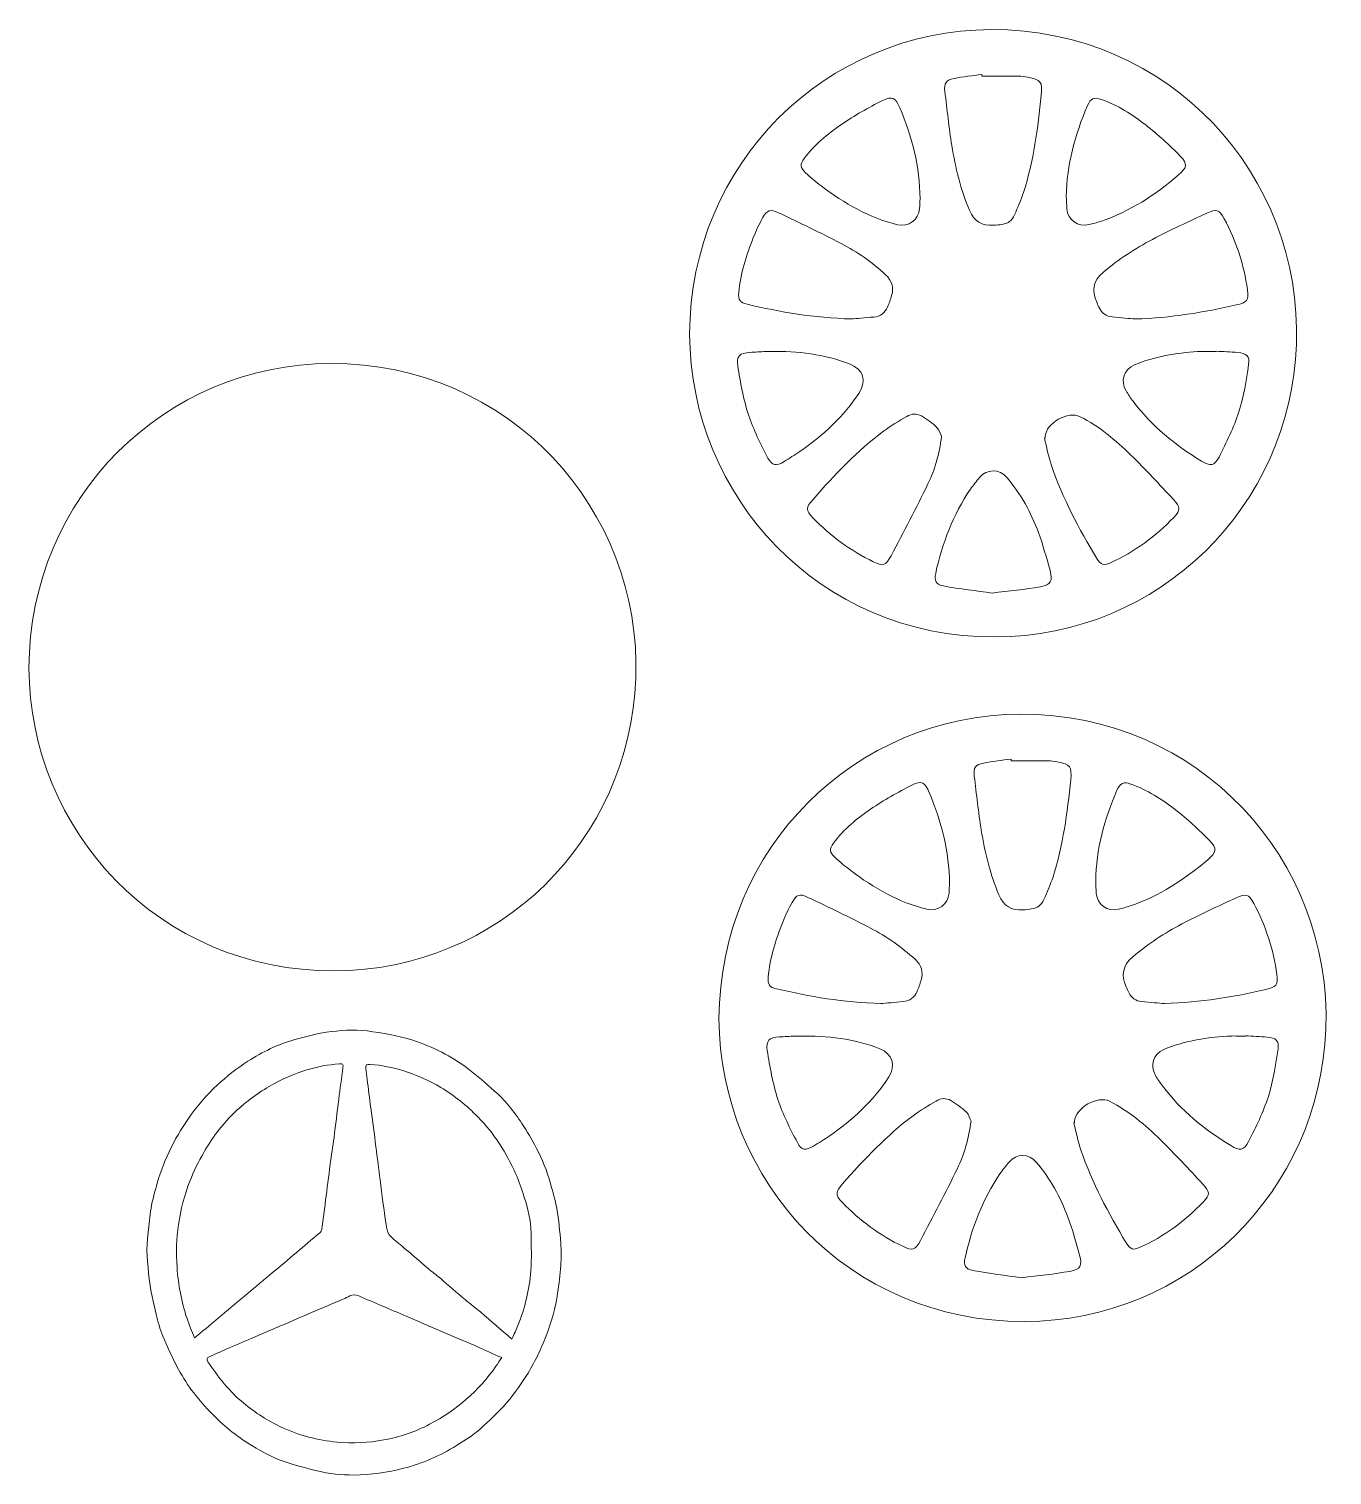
# Model space of a CAD drawing. Header units: millimetres. Extents: x -607 to 1451, y -798 to 283.
# Drawn here: x 1381.9 to 1427.7, y -2.7 to 48 of the extents above; entities that cross this region are included whole.
import ezdxf

# ---------------------------------------------------------------- set-up
doc = ezdxf.new("R2010")
doc.units = ezdxf.units.MM
doc.header["$MEASUREMENT"] = 0
doc.layers.add('layer 1', color=7, linetype='Continuous')

msp = doc.modelspace()

# ---------------------------------------------------------------- linework, layer by layer
at = {"layer": 'layer 1', "color": 242, "lineweight": 20}
for points, knots in [([(1405.1244, 37.3237), (1405.1522, 31.633), (1409.6618, 26.6701), (1415.8515, 26.6885), (1415.8515, 26.6885), (1421.6539, 26.7058), (1426.2378, 31.2803), (1426.4467, 36.9602), (1426.4467, 36.9602), (1426.6652, 42.9018), (1421.9904, 48.04), (1415.7237, 48.0155), (1415.7237, 48.0155), (1409.906, 47.9928), (1405.1527, 43.3328), (1405.1244, 37.3237)], [0, 0, 0, 0, 0.2, 0.2, 0.2, 0.2, 0.4, 0.4, 0.4, 0.4, 0.6, 0.6, 0.6, 0.6, 1, 1, 1, 1]), ([(1415.3948, 46.3822), (1415.8266, 46.3822), (1416.2585, 46.3848), (1416.6903, 46.3804), (1416.6903, 46.3804), (1416.7948, 46.3793), (1416.8999, 46.36), (1417.0032, 46.3411), (1417.0032, 46.3411), (1417.473, 46.2548), (1417.5275, 46.1841), (1417.4805, 45.7105), (1417.4805, 45.7105), (1417.3662, 44.5572), (1417.2138, 43.4099), (1416.8598, 42.301), (1416.8598, 42.301), (1416.7735, 42.0308), (1416.6518, 41.7716), (1416.5408, 41.5098), (1416.5408, 41.5098), (1416.4598, 41.3187), (1416.3126, 41.2043), (1416.1055, 41.1749), (1416.1055, 41.1749), (1416.0077, 41.161), (1415.9089, 41.1527), (1415.8103, 41.1459), (1415.8103, 41.1459), (1415.3997, 41.1179), (1415.1254, 41.2743), (1414.9568, 41.6748), (1414.9568, 41.6748), (1414.6489, 42.4061), (1414.4642, 43.1675), (1414.3398, 43.9444), (1414.3398, 43.9444), (1414.239, 44.5735), (1414.1699, 45.2079), (1414.0956, 45.841), (1414.0956, 45.841), (1414.0602, 46.1421), (1414.1271, 46.2443), (1414.4194, 46.3008), (1414.4194, 46.3008), (1414.7405, 46.3628), (1415.0675, 46.3944), (1415.392, 46.4392), (1415.392, 46.4392), (1415.3929, 46.4202), (1415.3938, 46.4012), (1415.3948, 46.3822)], [0, 0, 0, 0, 0.0714286, 0.0714286, 0.0714286, 0.0714286, 0.1428571, 0.1428571, 0.1428571, 0.1428571, 0.2142857, 0.2142857, 0.2142857, 0.2142857, 0.2857143, 0.2857143, 0.2857143, 0.2857143, 0.3571429, 0.3571429, 0.3571429, 0.3571429, 0.4285714, 0.4285714, 0.4285714, 0.4285714, 0.5, 0.5, 0.5, 0.5, 0.5714286, 0.5714286, 0.5714286, 0.5714286, 0.6428571, 0.6428571, 0.6428571, 0.6428571, 0.7142857, 0.7142857, 0.7142857, 0.7142857, 0.7857143, 0.7857143, 0.7857143, 0.7857143, 0.8571429, 0.8571429, 0.8571429, 0.8571429, 1, 1, 1, 1]), ([(1413.2218, 42.0707), (1413.2175, 41.9758), (1413.2153, 41.8519), (1413.2057, 41.7285), (1413.2057, 41.7285), (1413.1749, 41.3345), (1412.8139, 41.0714), (1412.4306, 41.1655), (1412.4306, 41.1655), (1411.4321, 41.4105), (1410.5618, 41.91), (1409.7525, 42.5269), (1409.7525, 42.5269), (1409.5607, 42.6731), (1409.3746, 42.8281), (1409.1962, 42.9903), (1409.1962, 42.9903), (1409.0069, 43.1624), (1408.9977, 43.2877), (1409.1492, 43.491), (1409.1492, 43.491), (1409.5089, 43.9741), (1409.9723, 44.3525), (1410.4612, 44.6877), (1410.4612, 44.6877), (1410.9183, 45.0011), (1411.4074, 45.2733), (1411.9026, 45.5238), (1411.9026, 45.5238), (1412.2448, 45.697), (1412.3662, 45.6204), (1412.5141, 45.2672), (1412.5141, 45.2672), (1412.9386, 44.2534), (1413.2179, 43.2074), (1413.2218, 42.0707)], [0, 0, 0, 0, 0.1, 0.1, 0.1, 0.1, 0.2, 0.2, 0.2, 0.2, 0.3, 0.3, 0.3, 0.3, 0.4, 0.4, 0.4, 0.4, 0.5, 0.5, 0.5, 0.5, 0.6, 0.6, 0.6, 0.6, 0.7, 0.7, 0.7, 0.7, 0.8, 0.8, 0.8, 0.8, 1, 1, 1, 1]), ([(1418.3605, 42.1524), (1418.3749, 43.2734), (1418.6679, 44.3292), (1419.1076, 45.3499), (1419.1076, 45.3499), (1419.2158, 45.6011), (1419.3385, 45.6531), (1419.5959, 45.5621), (1419.5959, 45.5621), (1420.1687, 45.3595), (1420.6778, 45.0349), (1421.1512, 44.6671), (1421.1512, 44.6671), (1421.5794, 44.3345), (1421.9823, 43.9637), (1422.3624, 43.5765), (1422.3624, 43.5765), (1422.636, 43.2977), (1422.5963, 43.1594), (1422.2961, 42.9032), (1422.2961, 42.9032), (1421.4794, 42.2061), (1420.5926, 41.6276), (1419.5676, 41.2822), (1419.5676, 41.2822), (1419.4329, 41.2368), (1419.2948, 41.2003), (1419.1566, 41.1666), (1419.1566, 41.1666), (1418.77, 41.0724), (1418.4128, 41.3303), (1418.3817, 41.7259), (1418.3817, 41.7259), (1418.3705, 41.8677), (1418.3673, 42.0102), (1418.3605, 42.1524)], [0, 0, 0, 0, 0.1, 0.1, 0.1, 0.1, 0.2, 0.2, 0.2, 0.2, 0.3, 0.3, 0.3, 0.3, 0.4, 0.4, 0.4, 0.4, 0.5, 0.5, 0.5, 0.5, 0.6, 0.6, 0.6, 0.6, 0.7, 0.7, 0.7, 0.7, 0.8, 0.8, 0.8, 0.8, 1, 1, 1, 1]), ([(1410.8138, 37.8548), (1409.4892, 37.8927), (1408.3141, 38.0996), (1407.1486, 38.3712), (1407.1486, 38.3712), (1406.8982, 38.4295), (1406.8309, 38.5213), (1406.8531, 38.7827), (1406.8531, 38.7827), (1406.9102, 39.4558), (1407.1215, 40.0902), (1407.3651, 40.7139), (1407.3651, 40.7139), (1407.4571, 40.9494), (1407.5655, 41.1808), (1407.6902, 41.4006), (1407.6902, 41.4006), (1407.8537, 41.6886), (1407.9542, 41.7252), (1408.2509, 41.5843), (1408.2509, 41.5843), (1408.9884, 41.234), (1409.7256, 40.8817), (1410.4497, 40.5048), (1410.4497, 40.5048), (1411.0162, 40.21), (1411.5389, 39.8458), (1412.0115, 39.4093), (1412.0115, 39.4093), (1412.2406, 39.1977), (1412.3093, 38.9632), (1412.2247, 38.6752), (1412.2247, 38.6752), (1412.1848, 38.5391), (1412.1398, 38.4032), (1412.082, 38.274), (1412.082, 38.274), (1411.9893, 38.0667), (1411.8285, 37.9418), (1411.5965, 37.9217), (1411.5965, 37.9217), (1411.2947, 37.8955), (1410.9928, 37.8701), (1410.8138, 37.8548)], [0, 0, 0, 0, 0.0833333, 0.0833333, 0.0833333, 0.0833333, 0.1666667, 0.1666667, 0.1666667, 0.1666667, 0.25, 0.25, 0.25, 0.25, 0.3333333, 0.3333333, 0.3333333, 0.3333333, 0.4166667, 0.4166667, 0.4166667, 0.4166667, 0.5, 0.5, 0.5, 0.5, 0.5833333, 0.5833333, 0.5833333, 0.5833333, 0.6666667, 0.6666667, 0.6666667, 0.6666667, 0.75, 0.75, 0.75, 0.75, 0.8333333, 0.8333333, 0.8333333, 0.8333333, 1, 1, 1, 1]), ([(1420.7724, 37.8543), (1420.5898, 37.8701), (1420.2817, 37.8953), (1419.9739, 37.924), (1419.9739, 37.924), (1419.7654, 37.9434), (1419.6169, 38.0539), (1419.5223, 38.238), (1419.5223, 38.238), (1419.4885, 38.304), (1419.4587, 38.3722), (1419.4298, 38.4405), (1419.4298, 38.4405), (1419.2578, 38.8475), (1419.2921, 39.1856), (1419.6624, 39.4978), (1419.6624, 39.4978), (1420.197, 39.9485), (1420.7744, 40.3285), (1421.389, 40.6498), (1421.389, 40.6498), (1422.0138, 40.9765), (1422.6558, 41.271), (1423.2951, 41.569), (1423.2951, 41.569), (1423.6345, 41.7272), (1423.7352, 41.6997), (1423.9118, 41.373), (1423.9118, 41.373), (1424.3337, 40.5925), (1424.599, 39.7559), (1424.7264, 38.8794), (1424.7264, 38.8794), (1424.7807, 38.5063), (1424.7054, 38.4308), (1424.3324, 38.346), (1424.3324, 38.346), (1423.2015, 38.089), (1422.0621, 37.8934), (1420.7724, 37.8543)], [0, 0, 0, 0, 0.0909091, 0.0909091, 0.0909091, 0.0909091, 0.1818182, 0.1818182, 0.1818182, 0.1818182, 0.2727273, 0.2727273, 0.2727273, 0.2727273, 0.3636364, 0.3636364, 0.3636364, 0.3636364, 0.4545455, 0.4545455, 0.4545455, 0.4545455, 0.5454545, 0.5454545, 0.5454545, 0.5454545, 0.6363636, 0.6363636, 0.6363636, 0.6363636, 0.7272727, 0.7272727, 0.7272727, 0.7272727, 0.8181818, 0.8181818, 0.8181818, 0.8181818, 1, 1, 1, 1]), ([(1407.9657, 36.7134), (1408.9268, 36.7293), (1409.8686, 36.6192), (1410.7709, 36.2661), (1410.7709, 36.2661), (1411.2194, 36.0905), (1411.3501, 35.6811), (1411.0906, 35.276), (1411.0906, 35.276), (1410.5467, 34.427), (1409.8162, 33.7662), (1408.9933, 33.1995), (1408.9933, 33.1995), (1408.815, 33.0767), (1408.6309, 32.9617), (1408.446, 32.8489), (1408.446, 32.8489), (1408.1731, 32.6823), (1408.0216, 32.6933), (1407.878, 32.9717), (1407.878, 32.9717), (1407.6237, 33.4648), (1407.3649, 33.9645), (1407.1942, 34.4895), (1407.1942, 34.4895), (1407.0139, 35.0441), (1406.9126, 35.628), (1406.8187, 36.2059), (1406.8187, 36.2059), (1406.7626, 36.5513), (1406.8921, 36.6605), (1407.2424, 36.6812), (1407.2424, 36.6812), (1407.4278, 36.6921), (1407.6132, 36.7034), (1407.7987, 36.713), (1407.7987, 36.713), (1407.8542, 36.7159), (1407.91, 36.7134), (1407.9657, 36.7134)], [0, 0, 0, 0, 0.0909091, 0.0909091, 0.0909091, 0.0909091, 0.1818182, 0.1818182, 0.1818182, 0.1818182, 0.2727273, 0.2727273, 0.2727273, 0.2727273, 0.3636364, 0.3636364, 0.3636364, 0.3636364, 0.4545455, 0.4545455, 0.4545455, 0.4545455, 0.5454545, 0.5454545, 0.5454545, 0.5454545, 0.6363636, 0.6363636, 0.6363636, 0.6363636, 0.7272727, 0.7272727, 0.7272727, 0.7272727, 0.8181818, 0.8181818, 0.8181818, 0.8181818, 1, 1, 1, 1]), ([(1423.6244, 36.7214), (1423.8776, 36.707), (1424.1309, 36.6962), (1424.3837, 36.6773), (1424.3837, 36.6773), (1424.6852, 36.6547), (1424.8122, 36.5484), (1424.7677, 36.2588), (1424.7677, 36.2588), (1424.6819, 35.699), (1424.5974, 35.1313), (1424.4254, 34.5947), (1424.4254, 34.5947), (1424.2496, 34.046), (1423.9904, 33.52), (1423.7278, 33.0045), (1423.7278, 33.0045), (1423.5648, 32.6846), (1423.4159, 32.6777), (1423.1086, 32.8651), (1423.1086, 32.8651), (1422.1876, 33.4268), (1421.3575, 34.0926), (1420.7067, 34.9629), (1420.7067, 34.9629), (1420.618, 35.0816), (1420.5361, 35.206), (1420.4589, 35.3325), (1420.4589, 35.3325), (1420.2505, 35.674), (1420.3842, 36.0871), (1420.7539, 36.2412), (1420.7539, 36.2412), (1421.4644, 36.5375), (1422.2126, 36.6606), (1422.9752, 36.7085), (1422.9752, 36.7085), (1423.1908, 36.7221), (1423.4079, 36.7106), (1423.6244, 36.7106), (1423.6244, 36.7106), (1423.6244, 36.7142), (1423.6244, 36.7178), (1423.6244, 36.7214)], [0, 0, 0, 0, 0.0833333, 0.0833333, 0.0833333, 0.0833333, 0.1666667, 0.1666667, 0.1666667, 0.1666667, 0.25, 0.25, 0.25, 0.25, 0.3333333, 0.3333333, 0.3333333, 0.3333333, 0.4166667, 0.4166667, 0.4166667, 0.4166667, 0.5, 0.5, 0.5, 0.5, 0.5833333, 0.5833333, 0.5833333, 0.5833333, 0.6666667, 0.6666667, 0.6666667, 0.6666667, 0.75, 0.75, 0.75, 0.75, 0.8333333, 0.8333333, 0.8333333, 0.8333333, 1, 1, 1, 1]), ([(1413.979, 33.7297), (1413.8969, 33.1034), (1413.7438, 32.5652), (1413.5005, 32.0634), (1413.5005, 32.0634), (1413.0878, 31.2125), (1412.648, 30.3744), (1412.206, 29.5381), (1412.206, 29.5381), (1412.027, 29.1994), (1411.9176, 29.1641), (1411.5782, 29.329), (1411.5782, 29.329), (1410.7809, 29.7164), (1410.0713, 30.2318), (1409.4585, 30.8726), (1409.4585, 30.8726), (1409.2024, 31.1404), (1409.2138, 31.2371), (1409.4624, 31.52), (1409.4624, 31.52), (1410.2237, 32.3861), (1411.0176, 33.2198), (1411.9413, 33.9165), (1411.9413, 33.9165), (1412.197, 34.1094), (1412.4821, 34.2635), (1412.7558, 34.432), (1412.7558, 34.432), (1412.9221, 34.5345), (1413.1057, 34.5468), (1413.2689, 34.4486), (1413.2689, 34.4486), (1413.4631, 34.3318), (1413.6539, 34.1999), (1413.8162, 34.0434), (1413.8162, 34.0434), (1413.9096, 33.9534), (1413.9436, 33.8019), (1413.979, 33.7297)], [0, 0, 0, 0, 0.0909091, 0.0909091, 0.0909091, 0.0909091, 0.1818182, 0.1818182, 0.1818182, 0.1818182, 0.2727273, 0.2727273, 0.2727273, 0.2727273, 0.3636364, 0.3636364, 0.3636364, 0.3636364, 0.4545455, 0.4545455, 0.4545455, 0.4545455, 0.5454545, 0.5454545, 0.5454545, 0.5454545, 0.6363636, 0.6363636, 0.6363636, 0.6363636, 0.7272727, 0.7272727, 0.7272727, 0.7272727, 0.8181818, 0.8181818, 0.8181818, 0.8181818, 1, 1, 1, 1]), ([(1417.6155, 33.6834), (1417.6155, 33.6958), (1417.6148, 33.7082), (1417.6156, 33.7205), (1417.6156, 33.7205), (1417.648, 34.195), (1418.4303, 34.6378), (1418.8491, 34.4231), (1418.8491, 34.4231), (1419.524, 34.0771), (1420.0978, 33.5947), (1420.6341, 33.0708), (1420.6341, 33.0708), (1421.1473, 32.5693), (1421.6337, 32.04), (1422.1241, 31.5157), (1422.1241, 31.5157), (1422.377, 31.2453), (1422.3849, 31.1447), (1422.1358, 30.8844), (1422.1358, 30.8844), (1421.4966, 30.2166), (1420.7611, 29.6755), (1419.9166, 29.2935), (1419.9166, 29.2935), (1419.6739, 29.1837), (1419.5703, 29.2229), (1419.435, 29.4465), (1419.435, 29.4465), (1418.806, 30.4862), (1418.2307, 31.5536), (1417.8403, 32.7091), (1417.8403, 32.7091), (1417.7339, 33.024), (1417.672, 33.354), (1417.5897, 33.6771), (1417.5897, 33.6771), (1417.5983, 33.6792), (1417.6069, 33.6813), (1417.6155, 33.6834)], [0, 0, 0, 0, 0.0909091, 0.0909091, 0.0909091, 0.0909091, 0.1818182, 0.1818182, 0.1818182, 0.1818182, 0.2727273, 0.2727273, 0.2727273, 0.2727273, 0.3636364, 0.3636364, 0.3636364, 0.3636364, 0.4545455, 0.4545455, 0.4545455, 0.4545455, 0.5454545, 0.5454545, 0.5454545, 0.5454545, 0.6363636, 0.6363636, 0.6363636, 0.6363636, 0.7272727, 0.7272727, 0.7272727, 0.7272727, 0.8181818, 0.8181818, 0.8181818, 0.8181818, 1, 1, 1, 1]), ([(1415.7541, 28.2271), (1415.2057, 28.3054), (1414.6231, 28.3743), (1414.0466, 28.4773), (1414.0466, 28.4773), (1413.7813, 28.5246), (1413.7125, 28.6651), (1413.772, 28.9293), (1413.772, 28.9293), (1414.009, 29.9824), (1414.3793, 30.9817), (1414.9966, 31.877), (1414.9966, 31.877), (1415.0948, 32.0194), (1415.2029, 32.1558), (1415.3148, 32.2879), (1415.3148, 32.2879), (1415.5744, 32.5943), (1416.008, 32.5942), (1416.2697, 32.2895), (1416.2697, 32.2895), (1416.7637, 31.7143), (1417.1195, 31.0559), (1417.3835, 30.3513), (1417.3835, 30.3513), (1417.5458, 29.9178), (1417.6655, 29.4675), (1417.7901, 29.0208), (1417.7901, 29.0208), (1417.8922, 28.6546), (1417.8263, 28.5171), (1417.4513, 28.4503), (1417.4513, 28.4503), (1416.9048, 28.3529), (1416.3499, 28.303), (1415.7541, 28.2271)], [0, 0, 0, 0, 0.1, 0.1, 0.1, 0.1, 0.2, 0.2, 0.2, 0.2, 0.3, 0.3, 0.3, 0.3, 0.4, 0.4, 0.4, 0.4, 0.5, 0.5, 0.5, 0.5, 0.6, 0.6, 0.6, 0.6, 0.7, 0.7, 0.7, 0.7, 0.8, 0.8, 0.8, 0.8, 1, 1, 1, 1]), ([(1406.1586, 13.2828), (1406.1864, 7.5921), (1410.696, 2.6292), (1416.8857, 2.6476), (1416.8857, 2.6476), (1422.6881, 2.6649), (1427.272, 7.2394), (1427.4809, 12.9193), (1427.4809, 12.9193), (1427.6994, 18.8609), (1423.0246, 23.9991), (1416.7579, 23.9746), (1416.7579, 23.9746), (1410.9402, 23.9519), (1406.1869, 19.2919), (1406.1586, 13.2828)], [0, 0, 0, 0, 0.2, 0.2, 0.2, 0.2, 0.4, 0.4, 0.4, 0.4, 0.6, 0.6, 0.6, 0.6, 1, 1, 1, 1]), ([(1416.429, 22.3413), (1416.8608, 22.3413), (1417.2927, 22.3439), (1417.7245, 22.3395), (1417.7245, 22.3395), (1417.829, 22.3384), (1417.9341, 22.3191), (1418.0374, 22.3002), (1418.0374, 22.3002), (1418.5072, 22.2139), (1418.5617, 22.1432), (1418.5147, 21.6696), (1418.5147, 21.6696), (1418.4004, 20.5163), (1418.248, 19.369), (1417.894, 18.2601), (1417.894, 18.2601), (1417.8077, 17.9899), (1417.686, 17.7307), (1417.575, 17.4689), (1417.575, 17.4689), (1417.494, 17.2778), (1417.3468, 17.1634), (1417.1397, 17.134), (1417.1397, 17.134), (1417.0419, 17.1201), (1416.9431, 17.1118), (1416.8445, 17.105), (1416.8445, 17.105), (1416.4339, 17.077), (1416.1596, 17.2334), (1415.991, 17.6339), (1415.991, 17.6339), (1415.6831, 18.3652), (1415.4984, 19.1266), (1415.374, 19.9035), (1415.374, 19.9035), (1415.2732, 20.5326), (1415.2041, 21.167), (1415.1298, 21.8001), (1415.1298, 21.8001), (1415.0944, 22.1012), (1415.1613, 22.2034), (1415.4536, 22.2599), (1415.4536, 22.2599), (1415.7747, 22.3219), (1416.1017, 22.3535), (1416.4262, 22.3983), (1416.4262, 22.3983), (1416.4271, 22.3793), (1416.428, 22.3603), (1416.429, 22.3413)], [0, 0, 0, 0, 0.0714286, 0.0714286, 0.0714286, 0.0714286, 0.1428571, 0.1428571, 0.1428571, 0.1428571, 0.2142857, 0.2142857, 0.2142857, 0.2142857, 0.2857143, 0.2857143, 0.2857143, 0.2857143, 0.3571429, 0.3571429, 0.3571429, 0.3571429, 0.4285714, 0.4285714, 0.4285714, 0.4285714, 0.5, 0.5, 0.5, 0.5, 0.5714286, 0.5714286, 0.5714286, 0.5714286, 0.6428571, 0.6428571, 0.6428571, 0.6428571, 0.7142857, 0.7142857, 0.7142857, 0.7142857, 0.7857143, 0.7857143, 0.7857143, 0.7857143, 0.8571429, 0.8571429, 0.8571429, 0.8571429, 1, 1, 1, 1]), ([(1414.256, 18.0298), (1414.2517, 17.9349), (1414.2495, 17.811), (1414.2399, 17.6876), (1414.2399, 17.6876), (1414.2091, 17.2936), (1413.8481, 17.0305), (1413.4648, 17.1246), (1413.4648, 17.1246), (1412.4663, 17.3696), (1411.596, 17.8691), (1410.7867, 18.486), (1410.7867, 18.486), (1410.5949, 18.6322), (1410.4088, 18.7872), (1410.2304, 18.9494), (1410.2304, 18.9494), (1410.0411, 19.1215), (1410.0319, 19.2468), (1410.1834, 19.4501), (1410.1834, 19.4501), (1410.5431, 19.9332), (1411.0065, 20.3116), (1411.4954, 20.6468), (1411.4954, 20.6468), (1411.9525, 20.9602), (1412.4416, 21.2324), (1412.9368, 21.4829), (1412.9368, 21.4829), (1413.279, 21.6561), (1413.4004, 21.5795), (1413.5483, 21.2263), (1413.5483, 21.2263), (1413.9728, 20.2125), (1414.2521, 19.1665), (1414.256, 18.0298)], [0, 0, 0, 0, 0.1, 0.1, 0.1, 0.1, 0.2, 0.2, 0.2, 0.2, 0.3, 0.3, 0.3, 0.3, 0.4, 0.4, 0.4, 0.4, 0.5, 0.5, 0.5, 0.5, 0.6, 0.6, 0.6, 0.6, 0.7, 0.7, 0.7, 0.7, 0.8, 0.8, 0.8, 0.8, 1, 1, 1, 1]), ([(1419.3947, 18.1115), (1419.4091, 19.2325), (1419.7021, 20.2883), (1420.1418, 21.309), (1420.1418, 21.309), (1420.25, 21.5602), (1420.3727, 21.6122), (1420.6301, 21.5212), (1420.6301, 21.5212), (1421.2029, 21.3186), (1421.712, 20.994), (1422.1854, 20.6262), (1422.1854, 20.6262), (1422.6136, 20.2936), (1423.0165, 19.9228), (1423.3966, 19.5356), (1423.3966, 19.5356), (1423.6702, 19.2568), (1423.6305, 19.1185), (1423.3303, 18.8623), (1423.3303, 18.8623), (1422.5136, 18.1652), (1421.6268, 17.5867), (1420.6018, 17.2413), (1420.6018, 17.2413), (1420.4671, 17.1959), (1420.329, 17.1594), (1420.1908, 17.1257), (1420.1908, 17.1257), (1419.8042, 17.0315), (1419.447, 17.2894), (1419.4159, 17.685), (1419.4159, 17.685), (1419.4047, 17.8268), (1419.4015, 17.9693), (1419.3947, 18.1115)], [0, 0, 0, 0, 0.1, 0.1, 0.1, 0.1, 0.2, 0.2, 0.2, 0.2, 0.3, 0.3, 0.3, 0.3, 0.4, 0.4, 0.4, 0.4, 0.5, 0.5, 0.5, 0.5, 0.6, 0.6, 0.6, 0.6, 0.7, 0.7, 0.7, 0.7, 0.8, 0.8, 0.8, 0.8, 1, 1, 1, 1]), ([(1411.848, 13.8139), (1410.5234, 13.8518), (1409.3483, 14.0587), (1408.1828, 14.3303), (1408.1828, 14.3303), (1407.9324, 14.3886), (1407.8651, 14.4804), (1407.8873, 14.7418), (1407.8873, 14.7418), (1407.9444, 15.4149), (1408.1557, 16.0493), (1408.3993, 16.673), (1408.3993, 16.673), (1408.4913, 16.9085), (1408.5997, 17.1399), (1408.7244, 17.3597), (1408.7244, 17.3597), (1408.8879, 17.6477), (1408.9884, 17.6843), (1409.2851, 17.5434), (1409.2851, 17.5434), (1410.0226, 17.1931), (1410.7598, 16.8408), (1411.4839, 16.4639), (1411.4839, 16.4639), (1412.0504, 16.1691), (1412.5731, 15.8049), (1413.0457, 15.3684), (1413.0457, 15.3684), (1413.2748, 15.1568), (1413.3435, 14.9223), (1413.2589, 14.6343), (1413.2589, 14.6343), (1413.219, 14.4982), (1413.174, 14.3623), (1413.1162, 14.2331), (1413.1162, 14.2331), (1413.0235, 14.0258), (1412.8627, 13.9009), (1412.6307, 13.8808), (1412.6307, 13.8808), (1412.3289, 13.8546), (1412.027, 13.8292), (1411.848, 13.8139)], [0, 0, 0, 0, 0.0833333, 0.0833333, 0.0833333, 0.0833333, 0.1666667, 0.1666667, 0.1666667, 0.1666667, 0.25, 0.25, 0.25, 0.25, 0.3333333, 0.3333333, 0.3333333, 0.3333333, 0.4166667, 0.4166667, 0.4166667, 0.4166667, 0.5, 0.5, 0.5, 0.5, 0.5833333, 0.5833333, 0.5833333, 0.5833333, 0.6666667, 0.6666667, 0.6666667, 0.6666667, 0.75, 0.75, 0.75, 0.75, 0.8333333, 0.8333333, 0.8333333, 0.8333333, 1, 1, 1, 1]), ([(1421.8066, 13.8134), (1421.624, 13.8292), (1421.3159, 13.8544), (1421.0081, 13.8831), (1421.0081, 13.8831), (1420.7996, 13.9025), (1420.6511, 14.013), (1420.5565, 14.1971), (1420.5565, 14.1971), (1420.5227, 14.2631), (1420.4929, 14.3313), (1420.464, 14.3996), (1420.464, 14.3996), (1420.292, 14.8066), (1420.3263, 15.1447), (1420.6966, 15.4569), (1420.6966, 15.4569), (1421.2312, 15.9076), (1421.8086, 16.2876), (1422.4232, 16.6089), (1422.4232, 16.6089), (1423.048, 16.9356), (1423.69, 17.2301), (1424.3293, 17.5281), (1424.3293, 17.5281), (1424.6687, 17.6863), (1424.7694, 17.6588), (1424.946, 17.3321), (1424.946, 17.3321), (1425.3679, 16.5516), (1425.6332, 15.715), (1425.7606, 14.8385), (1425.7606, 14.8385), (1425.8149, 14.4654), (1425.7396, 14.3899), (1425.3666, 14.3051), (1425.3666, 14.3051), (1424.2357, 14.0481), (1423.0963, 13.8525), (1421.8066, 13.8134)], [0, 0, 0, 0, 0.0909091, 0.0909091, 0.0909091, 0.0909091, 0.1818182, 0.1818182, 0.1818182, 0.1818182, 0.2727273, 0.2727273, 0.2727273, 0.2727273, 0.3636364, 0.3636364, 0.3636364, 0.3636364, 0.4545455, 0.4545455, 0.4545455, 0.4545455, 0.5454545, 0.5454545, 0.5454545, 0.5454545, 0.6363636, 0.6363636, 0.6363636, 0.6363636, 0.7272727, 0.7272727, 0.7272727, 0.7272727, 0.8181818, 0.8181818, 0.8181818, 0.8181818, 1, 1, 1, 1]), ([(1393.3205, -2.7453), (1393.934, -2.7404), (1394.5101, -2.6524), (1395.0772, -2.5076), (1395.0772, -2.5076), (1395.7382, -2.3388), (1396.3567, -2.0659), (1396.9382, -1.7108), (1396.9382, -1.7108), (1397.2876, -1.4973), (1397.6255, -1.2662), (1397.9238, -0.9836), (1397.9238, -0.9836), (1398.1478, -0.7714), (1398.3737, -0.56), (1398.5816, -0.3324), (1398.5816, -0.3324), (1398.8876, 0.0027), (1399.1582, 0.366), (1399.3993, 0.7524), (1399.3993, 0.7524), (1399.6758, 1.1954), (1399.9019, 1.6631), (1400.0862, 2.1486), (1400.0862, 2.1486), (1400.2702, 2.6334), (1400.4168, 3.1322), (1400.4899, 3.6479), (1400.4899, 3.6479), (1400.5352, 3.9673), (1400.5786, 4.2879), (1400.6009, 4.6094), (1400.6009, 4.6094), (1400.6189, 4.8698), (1400.6202, 5.1337), (1400.6, 5.3938), (1400.6, 5.3938), (1400.5684, 5.8011), (1400.5288, 6.2091), (1400.4615, 6.6117), (1400.4615, 6.6117), (1400.4114, 6.9117), (1400.3122, 7.2034), (1400.2349, 7.4988), (1400.2349, 7.4988), (1400.1204, 7.9365), (1399.9424, 8.3503), (1399.7367, 8.7504), (1399.7367, 8.7504), (1399.5867, 9.0423), (1399.4188, 9.3271), (1399.236, 9.5997), (1399.236, 9.5997), (1398.9546, 10.0197), (1398.6454, 10.4202), (1398.2606, 10.7537), (1398.2606, 10.7537), (1397.9603, 11.014), (1397.6663, 11.2836), (1397.3486, 11.5214), (1397.3486, 11.5214), (1396.7579, 11.9635), (1396.1049, 12.2929), (1395.4023, 12.5222), (1395.4023, 12.5222), (1394.8777, 12.6934), (1394.3377, 12.7785), (1393.7916, 12.8507), (1393.7916, 12.8507), (1393.3122, 12.9141), (1392.8415, 12.8687), (1392.3733, 12.8047), (1392.3733, 12.8047), (1391.9976, 12.7534), (1391.6274, 12.6512), (1391.2604, 12.5506), (1391.2604, 12.5506), (1390.6686, 12.3885), (1390.1239, 12.1161), (1389.6081, 11.7876), (1389.6081, 11.7876), (1388.8265, 11.2899), (1388.1674, 10.6592), (1387.6179, 9.9149), (1387.6179, 9.9149), (1387.0773, 9.1825), (1386.6751, 8.3792), (1386.4213, 7.5044), (1386.4213, 7.5044), (1386.3374, 7.2149), (1386.2583, 6.9225), (1386.2033, 6.6265), (1386.2033, 6.6265), (1386.1508, 6.344), (1386.1383, 6.0542), (1386.0981, 5.7691), (1386.0981, 5.7691), (1386.0214, 5.2248), (1386.0784, 4.6828), (1386.1417, 4.1448), (1386.1417, 4.1448), (1386.1908, 3.7275), (1386.2862, 3.3146), (1386.3805, 2.9042), (1386.3805, 2.9042), (1386.4405, 2.6429), (1386.5182, 2.3824), (1386.62, 2.1347), (1386.62, 2.1347), (1386.769, 1.7721), (1386.9355, 1.4156), (1387.1146, 1.0668), (1387.1146, 1.0668), (1387.4135, 0.4846), (1387.8112, -0.0306), (1388.2606, -0.5028), (1388.2606, -0.5028), (1388.6598, -0.9223), (1389.0981, -1.298), (1389.5889, -1.6111), (1389.5889, -1.6111), (1389.9989, -1.8727), (1390.4242, -2.1067), (1390.8811, -2.2684), (1390.8811, -2.2684), (1391.2584, -2.402), (1391.6502, -2.4966), (1392.0389, -2.5956), (1392.0389, -2.5956), (1392.4671, -2.7046), (1392.9059, -2.7369), (1393.3205, -2.7453)], [0, 0, 0, 0, 0.0294118, 0.0294118, 0.0294118, 0.0294118, 0.0588235, 0.0588235, 0.0588235, 0.0588235, 0.0882353, 0.0882353, 0.0882353, 0.0882353, 0.1176471, 0.1176471, 0.1176471, 0.1176471, 0.1470588, 0.1470588, 0.1470588, 0.1470588, 0.1764706, 0.1764706, 0.1764706, 0.1764706, 0.2058824, 0.2058824, 0.2058824, 0.2058824, 0.2352941, 0.2352941, 0.2352941, 0.2352941, 0.2647059, 0.2647059, 0.2647059, 0.2647059, 0.2941176, 0.2941176, 0.2941176, 0.2941176, 0.3235294, 0.3235294, 0.3235294, 0.3235294, 0.3529412, 0.3529412, 0.3529412, 0.3529412, 0.3823529, 0.3823529, 0.3823529, 0.3823529, 0.4117647, 0.4117647, 0.4117647, 0.4117647, 0.4411765, 0.4411765, 0.4411765, 0.4411765, 0.4705882, 0.4705882, 0.4705882, 0.4705882, 0.5, 0.5, 0.5, 0.5, 0.5294118, 0.5294118, 0.5294118, 0.5294118, 0.5588235, 0.5588235, 0.5588235, 0.5588235, 0.5882353, 0.5882353, 0.5882353, 0.5882353, 0.6176471, 0.6176471, 0.6176471, 0.6176471, 0.6470588, 0.6470588, 0.6470588, 0.6470588, 0.6764706, 0.6764706, 0.6764706, 0.6764706, 0.7058824, 0.7058824, 0.7058824, 0.7058824, 0.7352941, 0.7352941, 0.7352941, 0.7352941, 0.7647059, 0.7647059, 0.7647059, 0.7647059, 0.7941176, 0.7941176, 0.7941176, 0.7941176, 0.8235294, 0.8235294, 0.8235294, 0.8235294, 0.8529412, 0.8529412, 0.8529412, 0.8529412, 0.8823529, 0.8823529, 0.8823529, 0.8823529, 0.9117647, 0.9117647, 0.9117647, 0.9117647, 0.9411765, 0.9411765, 0.9411765, 0.9411765, 1, 1, 1, 1]), ([(1408.9999, 12.6725), (1409.961, 12.6884), (1410.9028, 12.5783), (1411.8051, 12.2252), (1411.8051, 12.2252), (1412.2536, 12.0496), (1412.3843, 11.6402), (1412.1248, 11.2351), (1412.1248, 11.2351), (1411.5809, 10.3861), (1410.8504, 9.7253), (1410.0275, 9.1586), (1410.0275, 9.1586), (1409.8492, 9.0358), (1409.6651, 8.9208), (1409.4802, 8.808), (1409.4802, 8.808), (1409.2073, 8.6414), (1409.0558, 8.6524), (1408.9122, 8.9308), (1408.9122, 8.9308), (1408.6579, 9.4239), (1408.3991, 9.9236), (1408.2284, 10.4486), (1408.2284, 10.4486), (1408.0481, 11.0032), (1407.9468, 11.5871), (1407.8529, 12.165), (1407.8529, 12.165), (1407.7968, 12.5104), (1407.9263, 12.6196), (1408.2766, 12.6403), (1408.2766, 12.6403), (1408.462, 12.6512), (1408.6474, 12.6625), (1408.8329, 12.6721), (1408.8329, 12.6721), (1408.8884, 12.675), (1408.9442, 12.6725), (1408.9999, 12.6725)], [0, 0, 0, 0, 0.0909091, 0.0909091, 0.0909091, 0.0909091, 0.1818182, 0.1818182, 0.1818182, 0.1818182, 0.2727273, 0.2727273, 0.2727273, 0.2727273, 0.3636364, 0.3636364, 0.3636364, 0.3636364, 0.4545455, 0.4545455, 0.4545455, 0.4545455, 0.5454545, 0.5454545, 0.5454545, 0.5454545, 0.6363636, 0.6363636, 0.6363636, 0.6363636, 0.7272727, 0.7272727, 0.7272727, 0.7272727, 0.8181818, 0.8181818, 0.8181818, 0.8181818, 1, 1, 1, 1]), ([(1424.6586, 12.6805), (1424.9118, 12.6661), (1425.1651, 12.6553), (1425.4179, 12.6364), (1425.4179, 12.6364), (1425.7194, 12.6138), (1425.8464, 12.5075), (1425.8019, 12.2179), (1425.8019, 12.2179), (1425.7161, 11.6581), (1425.6316, 11.0904), (1425.4596, 10.5538), (1425.4596, 10.5538), (1425.2838, 10.0051), (1425.0246, 9.4791), (1424.762, 8.9636), (1424.762, 8.9636), (1424.599, 8.6437), (1424.4501, 8.6368), (1424.1428, 8.8242), (1424.1428, 8.8242), (1423.2218, 9.3859), (1422.3917, 10.0517), (1421.7409, 10.922), (1421.7409, 10.922), (1421.6522, 11.0407), (1421.5703, 11.1651), (1421.4931, 11.2916), (1421.4931, 11.2916), (1421.2847, 11.6331), (1421.4184, 12.0462), (1421.7881, 12.2003), (1421.7881, 12.2003), (1422.4986, 12.4966), (1423.2468, 12.6197), (1424.0094, 12.6676), (1424.0094, 12.6676), (1424.225, 12.6812), (1424.4421, 12.6697), (1424.6586, 12.6697), (1424.6586, 12.6697), (1424.6586, 12.6733), (1424.6586, 12.6769), (1424.6586, 12.6805)], [0, 0, 0, 0, 0.0833333, 0.0833333, 0.0833333, 0.0833333, 0.1666667, 0.1666667, 0.1666667, 0.1666667, 0.25, 0.25, 0.25, 0.25, 0.3333333, 0.3333333, 0.3333333, 0.3333333, 0.4166667, 0.4166667, 0.4166667, 0.4166667, 0.5, 0.5, 0.5, 0.5, 0.5833333, 0.5833333, 0.5833333, 0.5833333, 0.6666667, 0.6666667, 0.6666667, 0.6666667, 0.75, 0.75, 0.75, 0.75, 0.8333333, 0.8333333, 0.8333333, 0.8333333, 1, 1, 1, 1]), ([(1387.7266, 2.0767), (1387.6364, 2.3119), (1387.5453, 2.5301), (1387.4686, 2.7534), (1387.4686, 2.7534), (1387.2688, 3.3351), (1387.162, 3.9343), (1387.1182, 4.5485), (1387.1182, 4.5485), (1387.0821, 5.0527), (1387.0986, 5.554), (1387.1689, 6.0513), (1387.1689, 6.0513), (1387.2429, 6.5746), (1387.3702, 7.0868), (1387.5675, 7.5811), (1387.5675, 7.5811), (1387.7059, 7.9276), (1387.8708, 8.258), (1388.056, 8.5815), (1388.056, 8.5815), (1388.3413, 9.0798), (1388.681, 9.5356), (1389.0886, 9.9374), (1389.0886, 9.9374), (1389.4693, 10.3127), (1389.8939, 10.6336), (1390.3568, 10.9052), (1390.3568, 10.9052), (1390.7738, 11.1499), (1391.2141, 11.3399), (1391.6739, 11.4806), (1391.6739, 11.4806), (1392.0478, 11.5951), (1392.4333, 11.6672), (1392.825, 11.6967), (1392.825, 11.6967), (1392.9442, 11.7057), (1392.9627, 11.6871), (1392.947, 11.5646), (1392.947, 11.5646), (1392.8991, 11.1902), (1392.8475, 10.8162), (1392.7996, 10.4417), (1392.7996, 10.4417), (1392.7429, 9.9987), (1392.6907, 9.5551), (1392.6326, 9.1122), (1392.6326, 9.1122), (1392.5911, 8.7951), (1392.5408, 8.4792), (1392.4987, 8.1623), (1392.4987, 8.1623), (1392.4431, 7.7433), (1392.3919, 7.3237), (1392.3382, 6.9045), (1392.3382, 6.9045), (1392.2946, 6.5644), (1392.2522, 6.2241), (1392.2037, 5.8847), (1392.2037, 5.8847), (1392.1976, 5.8419), (1392.1653, 5.7943), (1392.1312, 5.7653), (1392.1312, 5.7653), (1391.5804, 5.2963), (1391.0284, 4.8285), (1390.4743, 4.3633), (1390.4743, 4.3633), (1389.8807, 3.8649), (1389.2843, 3.3699), (1388.6897, 2.8728), (1388.6897, 2.8728), (1388.3938, 2.6253), (1388.0992, 2.3763), (1387.8037, 2.1284), (1387.8037, 2.1284), (1387.7883, 2.1155), (1387.7702, 2.1057), (1387.7266, 2.0767)], [0, 0, 0, 0, 0.047619, 0.047619, 0.047619, 0.047619, 0.0952381, 0.0952381, 0.0952381, 0.0952381, 0.1428571, 0.1428571, 0.1428571, 0.1428571, 0.1904762, 0.1904762, 0.1904762, 0.1904762, 0.2380952, 0.2380952, 0.2380952, 0.2380952, 0.2857143, 0.2857143, 0.2857143, 0.2857143, 0.3333333, 0.3333333, 0.3333333, 0.3333333, 0.3809524, 0.3809524, 0.3809524, 0.3809524, 0.4285714, 0.4285714, 0.4285714, 0.4285714, 0.4761905, 0.4761905, 0.4761905, 0.4761905, 0.5238095, 0.5238095, 0.5238095, 0.5238095, 0.5714286, 0.5714286, 0.5714286, 0.5714286, 0.6190476, 0.6190476, 0.6190476, 0.6190476, 0.6666667, 0.6666667, 0.6666667, 0.6666667, 0.7142857, 0.7142857, 0.7142857, 0.7142857, 0.7619048, 0.7619048, 0.7619048, 0.7619048, 0.8095238, 0.8095238, 0.8095238, 0.8095238, 0.8571429, 0.8571429, 0.8571429, 0.8571429, 0.9047619, 0.9047619, 0.9047619, 0.9047619, 1, 1, 1, 1]), ([(1398.8824, 2.0288), (1398.4994, 2.3595), (1398.145, 2.669), (1397.7865, 2.9735), (1397.7865, 2.9735), (1397.6104, 3.1232), (1397.4236, 3.2602), (1397.247, 3.4093), (1397.247, 3.4093), (1396.9521, 3.6584), (1396.6631, 3.9145), (1396.3685, 4.1639), (1396.3685, 4.1639), (1396.2284, 4.2825), (1396.0792, 4.3903), (1395.9377, 4.5074), (1395.9377, 4.5074), (1395.8246, 4.601), (1395.7181, 4.7027), (1395.6066, 4.7983), (1395.6066, 4.7983), (1395.4147, 4.9626), (1395.2204, 5.1243), (1395.0284, 5.2885), (1395.0284, 5.2885), (1394.8738, 5.4207), (1394.7024, 5.5396), (1394.5745, 5.6942), (1394.5745, 5.6942), (1394.4991, 5.7853), (1394.4783, 5.9322), (1394.4601, 6.0579), (1394.4601, 6.0579), (1394.3844, 6.578), (1394.3178, 7.0995), (1394.2505, 7.6208), (1394.2505, 7.6208), (1394.2004, 8.0077), (1394.1562, 8.3954), (1394.1061, 8.7823), (1394.1061, 8.7823), (1394.0471, 9.2383), (1393.9834, 9.6936), (1393.9238, 10.1494), (1393.9238, 10.1494), (1393.8798, 10.4859), (1393.8394, 10.8229), (1393.7969, 11.1596), (1393.7969, 11.1596), (1393.7815, 11.2822), (1393.7621, 11.4043), (1393.7495, 11.5271), (1393.7495, 11.5271), (1393.7362, 11.6581), (1393.7722, 11.6906), (1393.9041, 11.6789), (1393.9041, 11.6789), (1394.3041, 11.6432), (1394.6976, 11.5726), (1395.0802, 11.4499), (1395.0802, 11.4499), (1395.5358, 11.3039), (1395.9721, 11.1138), (1396.3836, 10.8678), (1396.3836, 10.8678), (1396.8641, 10.5806), (1397.2956, 10.2331), (1397.6875, 9.834), (1397.6875, 9.834), (1398.2614, 9.2496), (1398.692, 8.5698), (1399.021, 7.8246), (1399.021, 7.8246), (1399.1331, 7.5709), (1399.2194, 7.3052), (1399.3073, 7.0415), (1399.3073, 7.0415), (1399.4475, 6.6207), (1399.5459, 6.1897), (1399.5538, 5.7444), (1399.5538, 5.7444), (1399.5616, 5.3041), (1399.5829, 4.8614), (1399.5481, 4.4237), (1399.5481, 4.4237), (1399.4957, 3.7654), (1399.3432, 3.1241), (1399.0912, 2.5102), (1399.0912, 2.5102), (1399.0278, 2.3557), (1398.9584, 2.2036), (1398.8824, 2.0288)], [0, 0, 0, 0, 0.0416667, 0.0416667, 0.0416667, 0.0416667, 0.0833333, 0.0833333, 0.0833333, 0.0833333, 0.125, 0.125, 0.125, 0.125, 0.1666667, 0.1666667, 0.1666667, 0.1666667, 0.2083333, 0.2083333, 0.2083333, 0.2083333, 0.25, 0.25, 0.25, 0.25, 0.2916667, 0.2916667, 0.2916667, 0.2916667, 0.3333333, 0.3333333, 0.3333333, 0.3333333, 0.375, 0.375, 0.375, 0.375, 0.4166667, 0.4166667, 0.4166667, 0.4166667, 0.4583333, 0.4583333, 0.4583333, 0.4583333, 0.5, 0.5, 0.5, 0.5, 0.5416667, 0.5416667, 0.5416667, 0.5416667, 0.5833333, 0.5833333, 0.5833333, 0.5833333, 0.625, 0.625, 0.625, 0.625, 0.6666667, 0.6666667, 0.6666667, 0.6666667, 0.7083333, 0.7083333, 0.7083333, 0.7083333, 0.75, 0.75, 0.75, 0.75, 0.7916667, 0.7916667, 0.7916667, 0.7916667, 0.8333333, 0.8333333, 0.8333333, 0.8333333, 0.875, 0.875, 0.875, 0.875, 0.9166667, 0.9166667, 0.9166667, 0.9166667, 1, 1, 1, 1]), ([(1415.0132, 9.6888), (1414.9311, 9.0625), (1414.778, 8.5243), (1414.5347, 8.0225), (1414.5347, 8.0225), (1414.122, 7.1716), (1413.6822, 6.3335), (1413.2402, 5.4972), (1413.2402, 5.4972), (1413.0612, 5.1585), (1412.9518, 5.1232), (1412.6124, 5.2881), (1412.6124, 5.2881), (1411.8151, 5.6755), (1411.1055, 6.1909), (1410.4927, 6.8317), (1410.4927, 6.8317), (1410.2366, 7.0995), (1410.248, 7.1962), (1410.4966, 7.4791), (1410.4966, 7.4791), (1411.2579, 8.3452), (1412.0518, 9.1789), (1412.9755, 9.8756), (1412.9755, 9.8756), (1413.2312, 10.0685), (1413.5163, 10.2226), (1413.79, 10.3911), (1413.79, 10.3911), (1413.9563, 10.4936), (1414.1399, 10.5059), (1414.3031, 10.4077), (1414.3031, 10.4077), (1414.4973, 10.2909), (1414.6881, 10.159), (1414.8504, 10.0025), (1414.8504, 10.0025), (1414.9438, 9.9125), (1414.9778, 9.761), (1415.0132, 9.6888)], [0, 0, 0, 0, 0.0909091, 0.0909091, 0.0909091, 0.0909091, 0.1818182, 0.1818182, 0.1818182, 0.1818182, 0.2727273, 0.2727273, 0.2727273, 0.2727273, 0.3636364, 0.3636364, 0.3636364, 0.3636364, 0.4545455, 0.4545455, 0.4545455, 0.4545455, 0.5454545, 0.5454545, 0.5454545, 0.5454545, 0.6363636, 0.6363636, 0.6363636, 0.6363636, 0.7272727, 0.7272727, 0.7272727, 0.7272727, 0.8181818, 0.8181818, 0.8181818, 0.8181818, 1, 1, 1, 1]), ([(1418.6497, 9.6425), (1418.6497, 9.6549), (1418.649, 9.6673), (1418.6498, 9.6796), (1418.6498, 9.6796), (1418.6822, 10.1541), (1419.4645, 10.5969), (1419.8833, 10.3822), (1419.8833, 10.3822), (1420.5582, 10.0362), (1421.132, 9.5538), (1421.6683, 9.0299), (1421.6683, 9.0299), (1422.1815, 8.5284), (1422.6679, 7.9991), (1423.1583, 7.4748), (1423.1583, 7.4748), (1423.4112, 7.2044), (1423.4191, 7.1038), (1423.17, 6.8435), (1423.17, 6.8435), (1422.5308, 6.1757), (1421.7953, 5.6346), (1420.9508, 5.2526), (1420.9508, 5.2526), (1420.7081, 5.1428), (1420.6045, 5.182), (1420.4692, 5.4056), (1420.4692, 5.4056), (1419.8402, 6.4453), (1419.2649, 7.5127), (1418.8745, 8.6682), (1418.8745, 8.6682), (1418.7681, 8.9831), (1418.7062, 9.3131), (1418.6239, 9.6362), (1418.6239, 9.6362), (1418.6325, 9.6383), (1418.6411, 9.6404), (1418.6497, 9.6425)], [0, 0, 0, 0, 0.0909091, 0.0909091, 0.0909091, 0.0909091, 0.1818182, 0.1818182, 0.1818182, 0.1818182, 0.2727273, 0.2727273, 0.2727273, 0.2727273, 0.3636364, 0.3636364, 0.3636364, 0.3636364, 0.4545455, 0.4545455, 0.4545455, 0.4545455, 0.5454545, 0.5454545, 0.5454545, 0.5454545, 0.6363636, 0.6363636, 0.6363636, 0.6363636, 0.7272727, 0.7272727, 0.7272727, 0.7272727, 0.8181818, 0.8181818, 0.8181818, 0.8181818, 1, 1, 1, 1]), ([(1416.7883, 4.1862), (1416.2399, 4.2645), (1415.6573, 4.3334), (1415.0808, 4.4364), (1415.0808, 4.4364), (1414.8155, 4.4837), (1414.7467, 4.6242), (1414.8062, 4.8884), (1414.8062, 4.8884), (1415.0432, 5.9415), (1415.4135, 6.9408), (1416.0308, 7.8361), (1416.0308, 7.8361), (1416.129, 7.9785), (1416.2371, 8.1149), (1416.349, 8.247), (1416.349, 8.247), (1416.6086, 8.5534), (1417.0422, 8.5533), (1417.3039, 8.2486), (1417.3039, 8.2486), (1417.7979, 7.6734), (1418.1537, 7.015), (1418.4177, 6.3104), (1418.4177, 6.3104), (1418.58, 5.8769), (1418.6997, 5.4266), (1418.8243, 4.9799), (1418.8243, 4.9799), (1418.9264, 4.6137), (1418.8605, 4.4762), (1418.4855, 4.4094), (1418.4855, 4.4094), (1417.939, 4.312), (1417.3841, 4.2621), (1416.7883, 4.1862)], [0, 0, 0, 0, 0.1, 0.1, 0.1, 0.1, 0.2, 0.2, 0.2, 0.2, 0.3, 0.3, 0.3, 0.3, 0.4, 0.4, 0.4, 0.4, 0.5, 0.5, 0.5, 0.5, 0.6, 0.6, 0.6, 0.6, 0.7, 0.7, 0.7, 0.7, 0.8, 0.8, 0.8, 0.8, 1, 1, 1, 1]), ([(1398.5277, 1.3887), (1398.4553, 1.2783), (1398.3924, 1.1762), (1398.3235, 1.0783), (1398.3235, 1.0783), (1397.7115, 0.2084), (1396.9343, -0.473), (1395.9894, -0.9621), (1395.9894, -0.9621), (1395.4797, -1.226), (1394.9405, -1.4097), (1394.3777, -1.5129), (1394.3777, -1.5129), (1393.8375, -1.612), (1393.291, -1.6352), (1392.7418, -1.5857), (1392.7418, -1.5857), (1392.0644, -1.5245), (1391.417, -1.3555), (1390.7993, -1.0708), (1390.7993, -1.0708), (1390.315, -0.8476), (1389.8741, -0.5583), (1389.4609, -0.2218), (1389.4609, -0.2218), (1388.9543, 0.1907), (1388.5626, 0.6999), (1388.2004, 1.2357), (1388.2004, 1.2357), (1388.1476, 1.3138), (1388.1688, 1.3733), (1388.2516, 1.4107), (1388.2516, 1.4107), (1388.4489, 1.4996), (1388.6464, 1.5879), (1388.8448, 1.6742), (1388.8448, 1.6742), (1389.1379, 1.8019), (1389.4316, 1.9283), (1389.7256, 2.0539), (1389.7256, 2.0539), (1390.0857, 2.2078), (1390.4469, 2.3593), (1390.8067, 2.5139), (1390.8067, 2.5139), (1391.1533, 2.6628), (1391.4981, 2.816), (1391.8449, 2.9644), (1391.8449, 2.9644), (1392.2139, 3.1224), (1392.5847, 3.2764), (1392.9541, 3.4336), (1392.9541, 3.4336), (1393.0323, 3.4669), (1393.1074, 3.5073), (1393.1843, 3.5436), (1393.1843, 3.5436), (1393.2883, 3.5926), (1393.3872, 3.5978), (1393.4991, 3.549), (1393.4991, 3.549), (1394.0531, 3.3075), (1394.6111, 3.0749), (1395.1664, 2.8361), (1395.1664, 2.8361), (1395.6012, 2.6491), (1396.0334, 2.456), (1396.4682, 2.2688), (1396.4682, 2.2688), (1396.8361, 2.1103), (1397.2069, 1.9588), (1397.5745, 1.8), (1397.5745, 1.8), (1397.8516, 1.6803), (1398.1257, 1.5536), (1398.4015, 1.431), (1398.4015, 1.431), (1398.4356, 1.4159), (1398.4725, 1.407), (1398.5277, 1.3887)], [0, 0, 0, 0, 0.047619, 0.047619, 0.047619, 0.047619, 0.0952381, 0.0952381, 0.0952381, 0.0952381, 0.1428571, 0.1428571, 0.1428571, 0.1428571, 0.1904762, 0.1904762, 0.1904762, 0.1904762, 0.2380952, 0.2380952, 0.2380952, 0.2380952, 0.2857143, 0.2857143, 0.2857143, 0.2857143, 0.3333333, 0.3333333, 0.3333333, 0.3333333, 0.3809524, 0.3809524, 0.3809524, 0.3809524, 0.4285714, 0.4285714, 0.4285714, 0.4285714, 0.4761905, 0.4761905, 0.4761905, 0.4761905, 0.5238095, 0.5238095, 0.5238095, 0.5238095, 0.5714286, 0.5714286, 0.5714286, 0.5714286, 0.6190476, 0.6190476, 0.6190476, 0.6190476, 0.6666667, 0.6666667, 0.6666667, 0.6666667, 0.7142857, 0.7142857, 0.7142857, 0.7142857, 0.7619048, 0.7619048, 0.7619048, 0.7619048, 0.8095238, 0.8095238, 0.8095238, 0.8095238, 0.8571429, 0.8571429, 0.8571429, 0.8571429, 0.9047619, 0.9047619, 0.9047619, 0.9047619, 1, 1, 1, 1])]:
    msp.add_open_spline(points, degree=3, knots=knots, dxfattribs=at)
at = {"layer": 'layer 1', "color": 142, "lineweight": 20}
msp.add_open_spline([(1381.913, 25.5979), (1381.9408, 19.9072), (1386.4504, 14.9443), (1392.6401, 14.9627), (1392.6401, 14.9627), (1398.4425, 14.98), (1403.0264, 19.5545), (1403.2353, 25.2344), (1403.2353, 25.2344), (1403.4538, 31.176), (1398.779, 36.3142), (1392.5123, 36.2897), (1392.5123, 36.2897), (1386.6946, 36.267), (1381.9413, 31.607), (1381.913, 25.5979)], degree=3, knots=[0, 0, 0, 0, 0.2, 0.2, 0.2, 0.2, 0.4, 0.4, 0.4, 0.4, 0.6, 0.6, 0.6, 0.6, 1, 1, 1, 1], dxfattribs=at)

doc.saveas('drawing.dxf')
